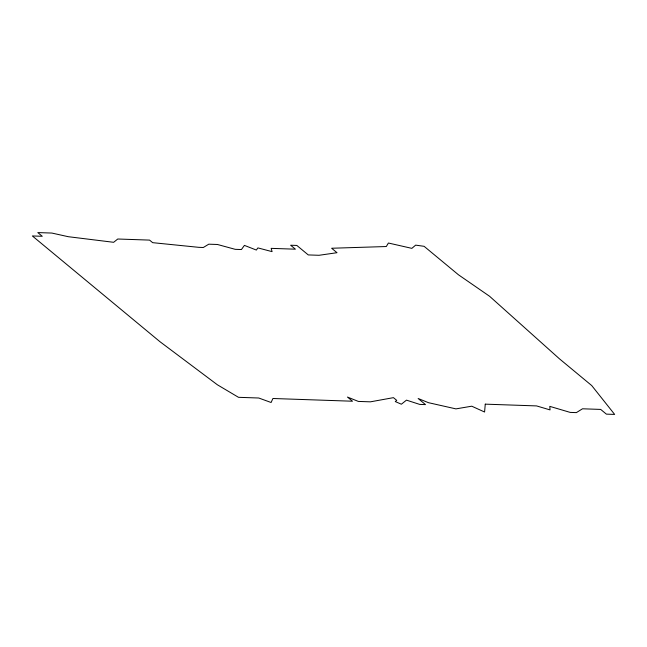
<?xml version="1.0" encoding="UTF-8"?>
<svg xmlns="http://www.w3.org/2000/svg" width="647" height="647" viewBox="0 0 647 647"><rect width="100%" height="100%" fill="white"/><g stroke="black" fill="none" stroke-linecap="round" stroke-linejoin="round"><path stroke-width="0.97" d="M485.266 404.157L484.579 412.018L471.752 406.195L455.933 408.88L428.516 402.693L418.148 398.503L425.508 404.601L419.725 404.407L406.478 400.137L401.366 404.213L395.26 401.552L396.74 400.38L393.449 397.654L370.383 401.836L358.365 401.423L347.479 397.064L352.502 401.221L272.921 398.495L271.101 402.499L258.751 398.01L238.5 397.315L217.384 384.787L159.906 341.656L32.35 235.953L42.273 236.292L37.793 232.58L51.849 233.057L68.258 236.697L113.654 242.302L117.754 239.01L149.57 240.102L152.668 242.665L198.775 247.332L203.32 247.494L208.779 244.186L217.457 244.485L235.225 249.33L241.428 249.54L244.412 245.391L256.349 250.057L257.894 247.898L272.08 251.634L271.158 248.359L295.412 249.184L290.632 245.229L296.827 245.439L308.271 254.926L319.02 255.29L337.014 252.702L331.636 248.246L386.291 246.531L388.41 243.021L411.856 248.359L415.649 245.132L424.108 246.321L458.464 274.789L489.569 296.261L559.477 358.842L591.738 385.58L614.65 414.42L606.385 414.137L600.683 409.414L582.502 408.791L576.372 412.616L570.177 412.398L549.788 406.365L550.055 409.907L536.557 405.912L485.266 404.157"/></g></svg>
